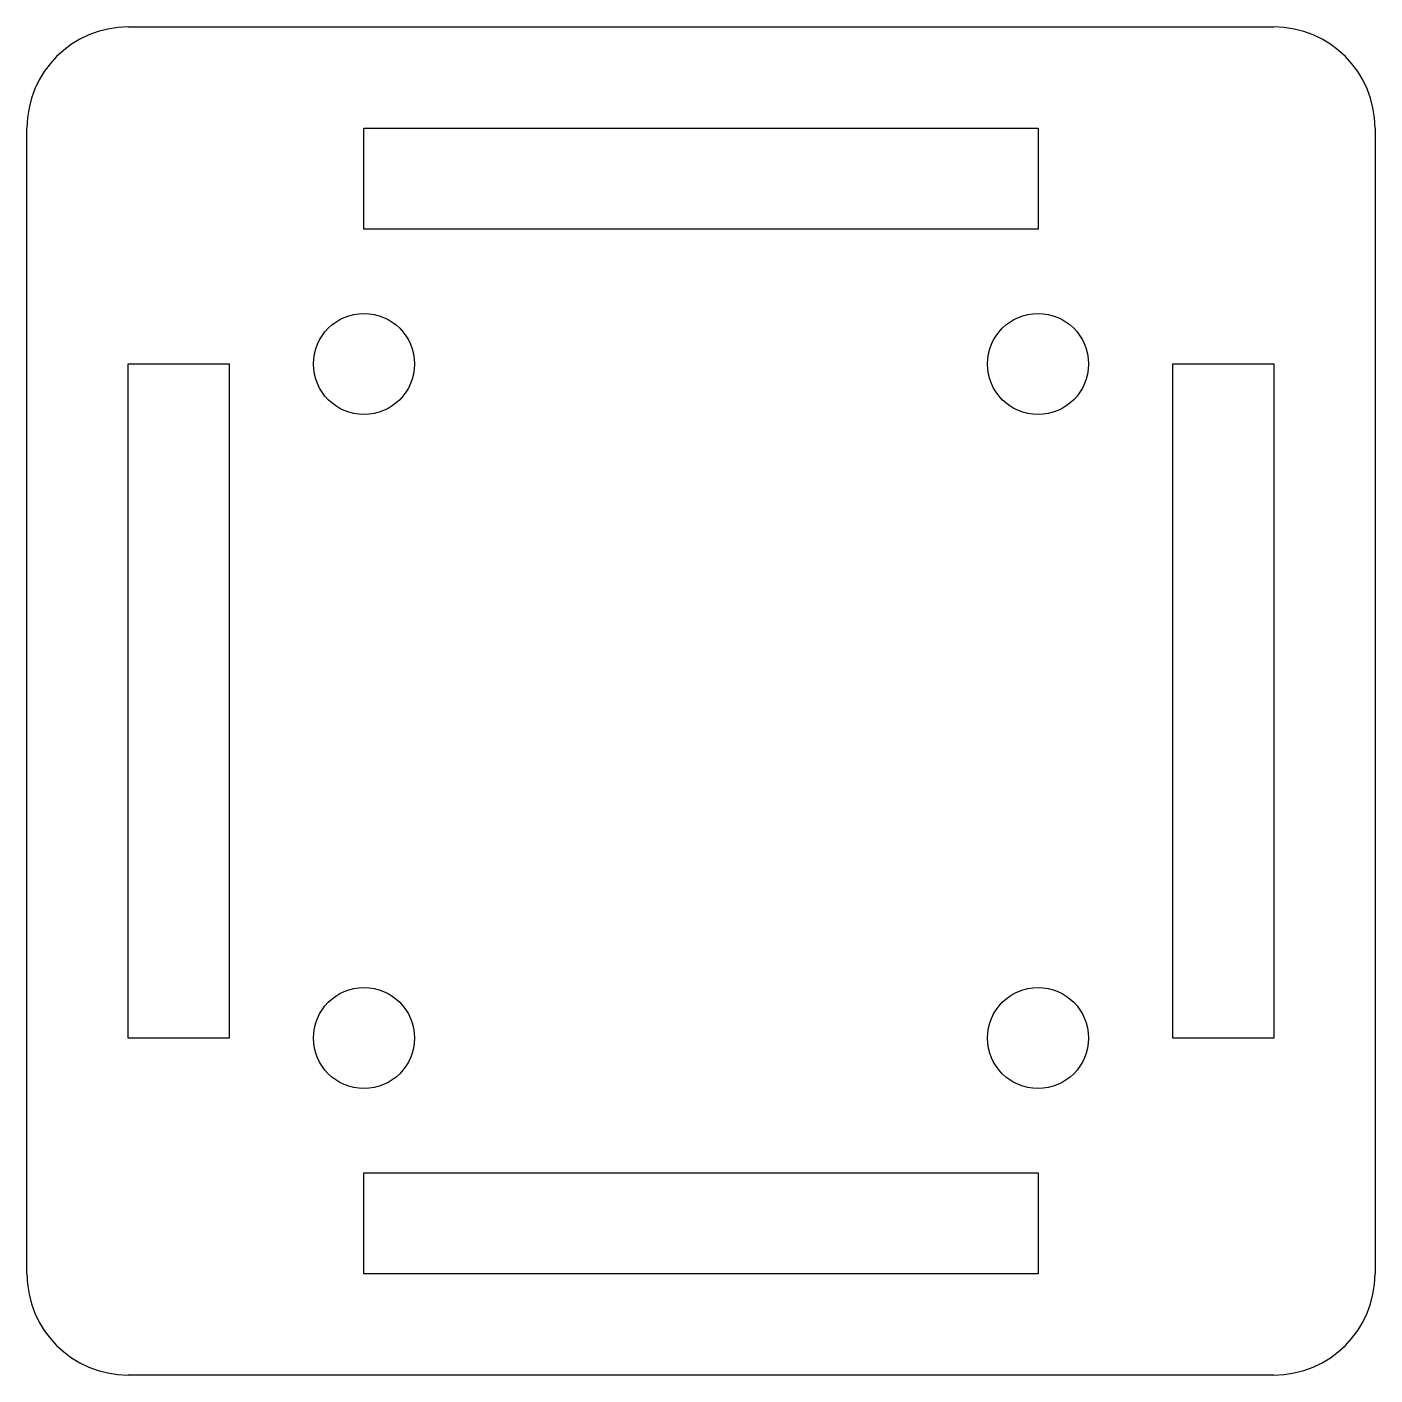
# Model space of a CAD drawing. Extents: x -20 to 20, y -20 to 20.
import ezdxf

# ---------------------------------------------------------------- set-up
doc = ezdxf.new("R2010")
doc.units = 0
doc.layers.get('0').update_dxf_attribs({"linetype": 'continuous'})

# ---------------------------------------------------------------- blocks, each defined once
blk = doc.blocks.new('FILLET')
at = {"color": 0}
for p, q in [((-17, 20), (17, 20)), ((-20, -17), (-20, 17)), ((-10, 17), (10, 17)), ((-10, 14), (-10, 17)), ((10, 17), (10, 14)), ((20, 17), (20, -17)), ((10, 14), (-10, 14)), ((-17, 10), (-14, 10)), ((-17, -10), (-17, 10)), ((-14, 10), (-14, -10)), ((14, 10), (17, 10)), ((14, -10), (14, 10)), ((17, 10), (17, -10)), ((-14, -10), (-17, -10)), ((17, -10), (14, -10)), ((-10, -14), (10, -14)), ((-10, -17), (-10, -14)), ((10, -14), (10, -17)), ((10, -17), (-10, -17)), ((17, -20), (-17, -20))]:
    blk.add_line(p, q, dxfattribs=at)
for centre in [(-10, 10), (10, 10), (-10, -10), (10, -10)]:
    blk.add_circle(centre, 1.5, dxfattribs=at)
for centre, start, end in [((-17, 17), 90, -180), ((17, 17), 0, 90), ((-17, -17), -180, -90), ((17, -17), -90, 0)]:
    blk.add_arc(centre, 3, start, end, dxfattribs=at)

msp = doc.modelspace()

# ---------------------------------------------------------------- block references
at = {"color": 0}
msp.add_blockref('FILLET', (0, 0), dxfattribs=at)

doc.saveas('drawing.dxf')
